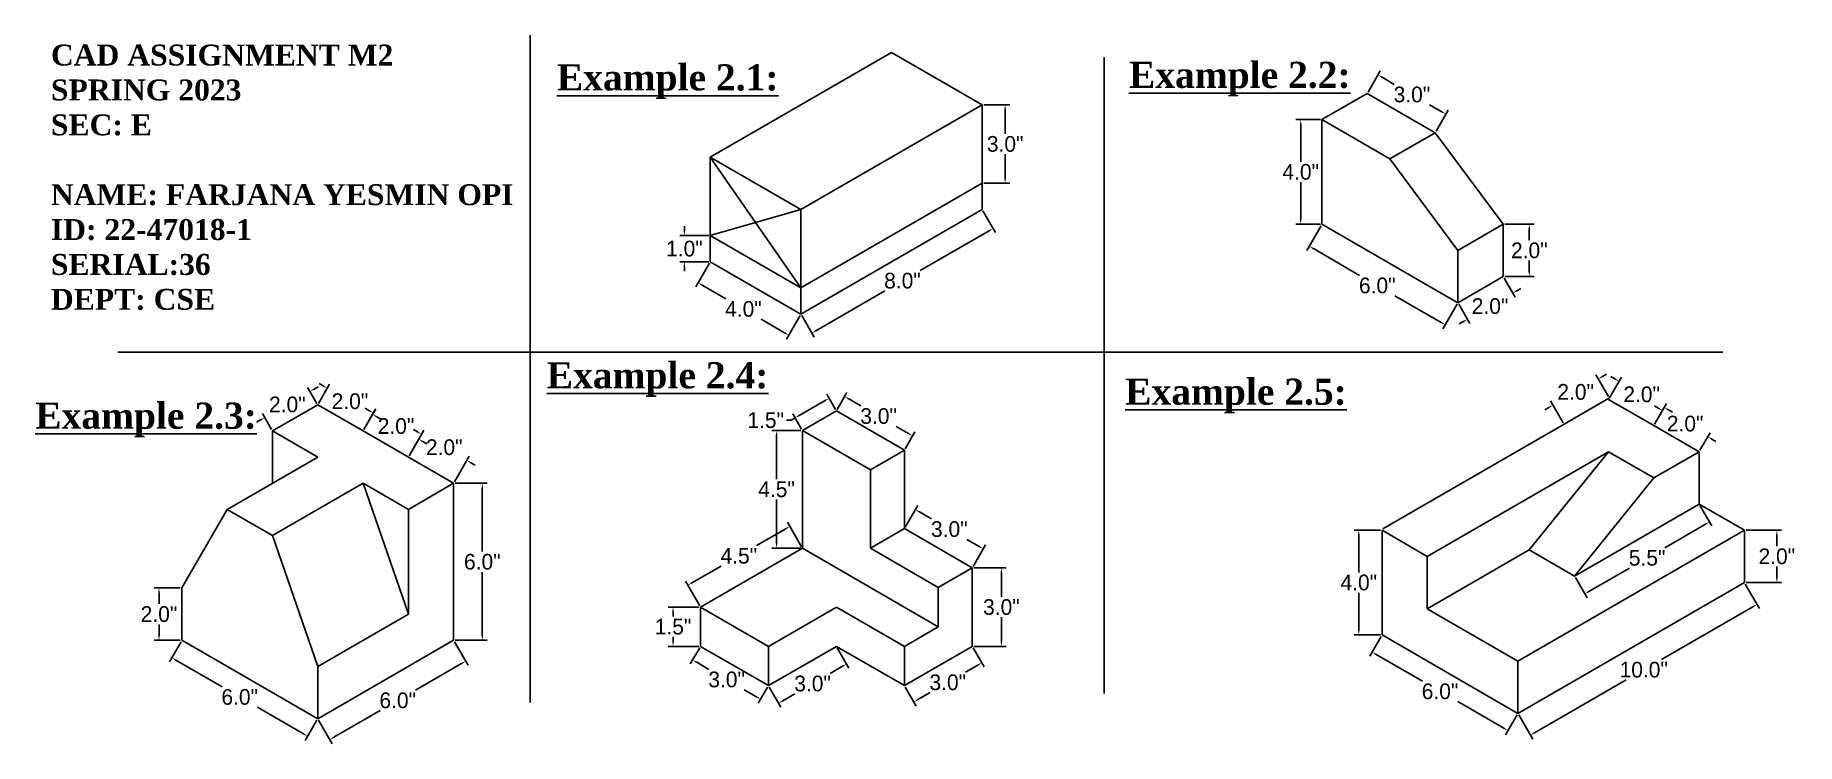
# Model space of a CAD drawing. Header units: inches. Extents: x 5.5 to 72.8, y 14.6 to 41.6.
import ezdxf

# ---------------------------------------------------------------- set-up
doc = ezdxf.new("R2010")
doc.units = ezdxf.units.IN
doc.header["$MEASUREMENT"] = 0
doc.dimstyles.get("Standard").update_dxf_attribs({"dimtxt": 0.6, "dimasz": 0.18, "dimexe": 0.18, "dimexo": 0.0625, "dimgap": 0.09, "dimtad": 0, "dimtih": 1, "dimtoh": 1, "dimdec": 1, "dimzin": 0, "dimdsep": 46, "dimlunit": 3, "dimtxsty": 'Standard', "dimcen": 0.09, "dimclrt": 5, "dimadec": 0, "dimazin": 0, "dimtfac": 1, "dimtdec": 1, "dimtofl": 0, "dimtmove": 0, "dimatfit": 3, "dimfxl": 1, "dimtolj": 1, "dimtzin": 0, "dimarcsym": 0})

# ---------------------------------------------------------------- blocks, each defined once
blk = doc.blocks.new('*D3')
at = {"color": 0, "lineweight": -2}
for p, q in [((56.935, 18.668), (56.496, 17.908)), ((56.741, 17.974), (58.508, 16.954)), ((61.626, 15.154), (59.859, 16.174)), ((62.131, 15.668), (61.692, 14.908))]:
    blk.add_line(p, q, dxfattribs=at)
at = {"color": 0}
for points in [[(56.756, 18), (56.726, 17.948), (56.586, 18.064)], [(61.641, 15.18), (61.611, 15.128), (61.782, 15.064)]]:
    blk.add_solid(points, dxfattribs=at)
at = {"layer": 'Defpoints', "color": 0}
for p in [(56.966, 18.723), (62.162, 15.723), (61.782, 15.064)]:
    blk.add_point(p, dxfattribs=at)
at = {"color": 5, "insert": (59.184, 16.564), "char_height": 0.6, "attachment_point": 5}
blk.add_mtext('\\A1;6.0"', dxfattribs=at)
blk = doc.blocks.new('*D4')
at = {"color": 0, "lineweight": -2}
for p, q in [((70.854, 20.668), (71.392, 19.736)), ((71.146, 19.802), (67.647, 17.782)), ((62.797, 14.982), (66.296, 17.002)), ((62.193, 15.668), (62.731, 14.736))]:
    blk.add_line(p, q, dxfattribs=at)
at = {"color": 0}
for points in [[(71.131, 19.828), (71.161, 19.776), (71.302, 19.892)], [(62.782, 15.008), (62.812, 14.956), (62.641, 14.892)]]:
    blk.add_solid(points, dxfattribs=at)
at = {"layer": 'Defpoints', "color": 0}
for p in [(70.822, 20.723), (62.162, 15.723), (62.641, 14.892)]:
    blk.add_point(p, dxfattribs=at)
at = {"color": 5, "insert": (66.972, 17.392), "char_height": 0.6, "attachment_point": 5}
blk.add_mtext('\\A1;10.0"', dxfattribs=at)
blk = doc.blocks.new('*D5')
at = {"color": 0, "lineweight": -2}
for p, q in [((70.885, 22.723), (72.241, 22.723)), ((72.061, 22.543), (72.061, 22.113)), ((72.061, 20.903), (72.061, 21.333)), ((70.885, 20.723), (72.241, 20.723))]:
    blk.add_line(p, q, dxfattribs=at)
at = {"color": 0}
for points in [[(72.031, 22.543), (72.091, 22.543), (72.061, 22.723)], [(72.031, 20.903), (72.091, 20.903), (72.061, 20.723)]]:
    blk.add_solid(points, dxfattribs=at)
at = {"layer": 'Defpoints', "color": 0}
for p in [(70.822, 22.723), (72.061, 22.723), (70.822, 20.723)]:
    blk.add_point(p, dxfattribs=at)
at = {"color": 5, "insert": (72.061, 21.723), "char_height": 0.6, "attachment_point": 5}
blk.add_mtext('\\A1;2.0"', dxfattribs=at)
blk = doc.blocks.new('*D6')
at = {"color": 0, "lineweight": -2}
for p, q in [((67.533, 27.386), (67.378, 27.476)), ((67.389, 26.777), (67.779, 27.452)), ((69.122, 25.777), (69.511, 26.452)), ((69.577, 26.206), (69.733, 26.116))]:
    blk.add_line(p, q, dxfattribs=at)
at = {"color": 0}
for points in [[(67.548, 27.412), (67.518, 27.36), (67.689, 27.296)], [(69.592, 26.232), (69.562, 26.18), (69.421, 26.296)]]:
    blk.add_solid(points, dxfattribs=at)
at = {"layer": 'Defpoints', "color": 0}
for p in [(67.358, 26.723), (69.421, 26.296), (69.09, 25.723)]:
    blk.add_point(p, dxfattribs=at)
at = {"color": 5, "insert": (68.555, 26.796), "char_height": 0.6, "attachment_point": 5}
blk.add_mtext('\\A1;2.0"', dxfattribs=at)
blk = doc.blocks.new('*D7')
at = {"color": 0, "lineweight": -2}
for p, q in [((65.657, 27.777), (66.116, 28.57)), ((65.87, 28.504), (65.714, 28.594)), ((67.389, 26.777), (67.848, 27.57)), ((67.914, 27.324), (68.069, 27.234))]:
    blk.add_line(p, q, dxfattribs=at)
at = {"color": 0}
for points in [[(65.885, 28.53), (65.855, 28.478), (66.026, 28.414)], [(67.929, 27.35), (67.899, 27.298), (67.758, 27.414)]]:
    blk.add_solid(points, dxfattribs=at)
at = {"layer": 'Defpoints', "color": 0}
for p in [(65.626, 27.723), (67.758, 27.414), (67.358, 26.723)]:
    blk.add_point(p, dxfattribs=at)
at = {"color": 5, "insert": (66.892, 27.914), "char_height": 0.6, "attachment_point": 5}
blk.add_mtext('\\A1;2.0"', dxfattribs=at)
blk = doc.blocks.new('*D8')
at = {"color": 0, "lineweight": -2}
for p, q in [((65.626, 27.831), (65.145, 28.663)), ((65.391, 28.597), (65.547, 28.687)), ((63.894, 26.831), (63.413, 27.663)), ((63.348, 27.417), (63.192, 27.327))]:
    blk.add_line(p, q, dxfattribs=at)
at = {"color": 0}
for points in [[(65.376, 28.623), (65.406, 28.571), (65.235, 28.507)], [(63.333, 27.443), (63.363, 27.391), (63.503, 27.507)]]:
    blk.add_solid(points, dxfattribs=at)
at = {"layer": 'Defpoints', "color": 0}
for p in [(65.235, 28.507), (65.657, 27.777), (63.925, 26.777)]:
    blk.add_point(p, dxfattribs=at)
at = {"color": 5, "insert": (64.369, 28.007), "char_height": 0.6, "attachment_point": 5}
blk.add_mtext('\\A1;2.0"', dxfattribs=at)
blk = doc.blocks.new('*D9')
at = {"color": 0, "lineweight": -2}
for p, q in [((69.122, 23.668), (69.573, 22.886)), ((69.327, 22.952), (67.777, 22.057)), ((64.358, 20.918), (64.81, 20.136)), ((64.876, 20.382), (66.426, 21.277))]:
    blk.add_line(p, q, dxfattribs=at)
at = {"color": 0}
for points in [[(69.312, 22.978), (69.342, 22.926), (69.483, 23.042)], [(64.861, 20.408), (64.891, 20.356), (64.72, 20.292)]]:
    blk.add_solid(points, dxfattribs=at)
at = {"layer": 'Defpoints', "color": 0}
for p in [(69.09, 23.723), (69.483, 23.042), (64.327, 20.973)]:
    blk.add_point(p, dxfattribs=at)
at = {"color": 5, "insert": (67.102, 21.667), "char_height": 0.6, "attachment_point": 5}
blk.add_mtext('\\A1;5.5"', dxfattribs=at)
blk = doc.blocks.new('*D10')
at = {"color": 0, "lineweight": -2}
for p, q in [((56.903, 22.723), (55.898, 22.723)), ((56.078, 22.543), (56.078, 21.113)), ((56.078, 18.903), (56.078, 20.333)), ((56.903, 18.723), (55.898, 18.723))]:
    blk.add_line(p, q, dxfattribs=at)
at = {"color": 0}
for points in [[(56.048, 22.543), (56.108, 22.543), (56.078, 22.723)], [(56.048, 18.903), (56.108, 18.903), (56.078, 18.723)]]:
    blk.add_solid(points, dxfattribs=at)
at = {"layer": 'Defpoints', "color": 0}
for p in [(56.078, 22.723), (56.966, 22.723), (56.966, 18.723)]:
    blk.add_point(p, dxfattribs=at)
at = {"color": 5, "insert": (56.078, 20.723), "char_height": 0.6, "attachment_point": 5}
blk.add_mtext('\\A1;4.0"', dxfattribs=at)
blk = doc.blocks.new('*D11')
at = {"color": 0, "lineweight": -2}
for p, q in [((36.136, 27.34), (36.51, 27.988)), ((36.576, 27.743), (37.044, 27.473)), ((38.863, 26.423), (38.395, 26.693)), ((38.734, 25.84), (39.108, 26.488))]:
    blk.add_line(p, q, dxfattribs=at)
at = {"color": 0}
for points in [[(36.591, 27.769), (36.561, 27.717), (36.42, 27.833)], [(38.878, 26.449), (38.848, 26.397), (39.018, 26.333)]]:
    blk.add_solid(points, dxfattribs=at)
at = {"layer": 'Defpoints', "color": 0}
for p in [(36.105, 27.286), (39.018, 26.333), (38.703, 25.786)]:
    blk.add_point(p, dxfattribs=at)
at = {"color": 5, "insert": (37.719, 27.083), "char_height": 0.6, "attachment_point": 5}
blk.add_mtext('\\A1;3.0"', dxfattribs=at)
blk = doc.blocks.new('*D12')
at = {"color": 0, "lineweight": -2}
for p, q in [((35.671, 27.678), (34.683, 27.108)), ((36.074, 27.34), (35.737, 27.924)), ((34.528, 27.018), (34.372, 26.928)), ((34.775, 26.59), (34.438, 27.174)), ((34.372, 26.928), (34.192, 26.928))]:
    blk.add_line(p, q, dxfattribs=at)
at = {"color": 0}
for points in [[(35.656, 27.704), (35.686, 27.652), (35.827, 27.768)], [(34.668, 27.134), (34.698, 27.082), (34.528, 27.018)]]:
    blk.add_solid(points, dxfattribs=at)
at = {"layer": 'Defpoints', "color": 0}
for p in [(34.528, 27.018), (36.105, 27.286), (34.806, 26.536)]:
    blk.add_point(p, dxfattribs=at)
at = {"color": 5, "insert": (33.402, 26.928), "char_height": 0.6, "attachment_point": 5}
blk.add_mtext('\\A1;1.5"', dxfattribs=at)
blk = doc.blocks.new('*D13')
at = {"color": 0, "lineweight": -2}
for p, q in [((34.743, 26.536), (33.638, 26.536)), ((33.818, 26.356), (33.818, 24.676)), ((33.818, 22.216), (33.818, 23.896)), ((34.743, 22.036), (33.638, 22.036))]:
    blk.add_line(p, q, dxfattribs=at)
at = {"color": 0}
for points in [[(33.788, 26.356), (33.848, 26.356), (33.818, 26.536)], [(33.788, 22.216), (33.848, 22.216), (33.818, 22.036)]]:
    blk.add_solid(points, dxfattribs=at)
at = {"layer": 'Defpoints', "color": 0}
for p in [(33.818, 26.536), (34.806, 26.536), (34.806, 22.036)]:
    blk.add_point(p, dxfattribs=at)
at = {"color": 5, "insert": (33.818, 24.286), "char_height": 0.6, "attachment_point": 5}
blk.add_mtext('\\A1;4.5"', dxfattribs=at)
blk = doc.blocks.new('*D14')
at = {"color": 0, "lineweight": -2}
for p, q in [((34.775, 22.09), (34.234, 23.027)), ((34.168, 22.781), (33.051, 22.136)), ((30.583, 20.711), (31.7, 21.356)), ((30.878, 19.84), (30.337, 20.777))]:
    blk.add_line(p, q, dxfattribs=at)
at = {"color": 0}
for points in [[(34.153, 22.807), (34.183, 22.755), (34.324, 22.871)], [(30.568, 20.737), (30.598, 20.685), (30.427, 20.621)]]:
    blk.add_solid(points, dxfattribs=at)
at = {"layer": 'Defpoints', "color": 0}
for p in [(34.324, 22.871), (34.806, 22.036), (30.909, 19.786)]:
    blk.add_point(p, dxfattribs=at)
at = {"color": 5, "insert": (32.376, 21.746), "char_height": 0.6, "attachment_point": 5}
blk.add_mtext('\\A1;4.5"', dxfattribs=at)
blk = doc.blocks.new('*D15')
at = {"color": 0, "lineweight": -2}
for p, q in [((30.846, 19.786), (29.679, 19.786)), ((29.859, 19.606), (29.859, 19.426)), ((30.846, 18.286), (29.679, 18.286)), ((29.859, 18.466), (29.859, 18.646))]:
    blk.add_line(p, q, dxfattribs=at)
at = {"color": 0}
for points in [[(29.829, 19.606), (29.889, 19.606), (29.859, 19.786)], [(29.829, 18.466), (29.889, 18.466), (29.859, 18.286)]]:
    blk.add_solid(points, dxfattribs=at)
at = {"layer": 'Defpoints', "color": 0}
for p in [(30.909, 19.786), (29.859, 18.286), (30.909, 18.286)]:
    blk.add_point(p, dxfattribs=at)
at = {"color": 5, "insert": (29.859, 19.036), "char_height": 0.6, "attachment_point": 5}
blk.add_mtext('\\A1;1.5"', dxfattribs=at)
blk = doc.blocks.new('*D16')
at = {"color": 0, "lineweight": -2}
for p, q in [((30.878, 18.232), (30.52, 17.613)), ((30.766, 17.678), (31.233, 17.408)), ((33.052, 16.358), (32.584, 16.628)), ((33.476, 16.732), (33.118, 16.113))]:
    blk.add_line(p, q, dxfattribs=at)
at = {"color": 0}
for points in [[(30.781, 17.704), (30.751, 17.652), (30.61, 17.768)], [(33.067, 16.384), (33.037, 16.332), (33.208, 16.268)]]:
    blk.add_solid(points, dxfattribs=at)
at = {"layer": 'Defpoints', "color": 0}
for p in [(30.909, 18.286), (33.208, 16.268), (33.507, 16.786)]:
    blk.add_point(p, dxfattribs=at)
at = {"color": 5, "insert": (31.909, 17.018), "char_height": 0.6, "attachment_point": 5}
blk.add_mtext('\\A1;3.0"', dxfattribs=at)
blk = doc.blocks.new('*D17')
at = {"color": 0, "lineweight": -2}
for p, q in [((36.136, 18.232), (36.584, 17.457)), ((36.338, 17.523), (35.87, 17.253)), ((33.538, 16.732), (33.986, 15.957)), ((34.052, 16.203), (34.519, 16.473))]:
    blk.add_line(p, q, dxfattribs=at)
at = {"color": 0}
for points in [[(36.323, 17.549), (36.353, 17.497), (36.494, 17.613)], [(34.037, 16.229), (34.067, 16.177), (33.896, 16.113)]]:
    blk.add_solid(points, dxfattribs=at)
at = {"layer": 'Defpoints', "color": 0}
for p in [(36.105, 18.286), (33.507, 16.786), (33.896, 16.113)]:
    blk.add_point(p, dxfattribs=at)
at = {"color": 5, "insert": (35.195, 16.863), "char_height": 0.6, "attachment_point": 5}
blk.add_mtext('\\A1;3.0"', dxfattribs=at)
blk = doc.blocks.new('*D18')
at = {"color": 0, "lineweight": -2}
for p, q in [((38.734, 22.84), (39.213, 23.669)), ((39.278, 23.423), (39.746, 23.153)), ((41.565, 22.103), (41.097, 22.373)), ((41.332, 21.34), (41.811, 22.169))]:
    blk.add_line(p, q, dxfattribs=at)
at = {"color": 0}
for points in [[(39.293, 23.449), (39.263, 23.397), (39.123, 23.513)], [(41.58, 22.129), (41.55, 22.077), (41.721, 22.013)]]:
    blk.add_solid(points, dxfattribs=at)
at = {"layer": 'Defpoints', "color": 0}
for p in [(38.703, 22.786), (41.721, 22.013), (41.301, 21.286)]:
    blk.add_point(p, dxfattribs=at)
at = {"color": 5, "insert": (40.422, 22.763), "char_height": 0.6, "attachment_point": 5}
blk.add_mtext('\\A1;3.0"', dxfattribs=at)
blk = doc.blocks.new('*D19')
at = {"color": 0, "lineweight": -2}
for p, q in [((41.364, 21.286), (42.593, 21.286)), ((42.413, 21.106), (42.413, 20.176)), ((42.413, 18.466), (42.413, 19.396)), ((41.364, 18.286), (42.593, 18.286))]:
    blk.add_line(p, q, dxfattribs=at)
at = {"color": 0}
for points in [[(42.383, 21.106), (42.443, 21.106), (42.413, 21.286)], [(42.383, 18.466), (42.443, 18.466), (42.413, 18.286)]]:
    blk.add_solid(points, dxfattribs=at)
at = {"layer": 'Defpoints', "color": 0}
for p in [(41.301, 21.286), (41.301, 18.286), (42.413, 18.286)]:
    blk.add_point(p, dxfattribs=at)
at = {"color": 5, "insert": (42.413, 19.786), "char_height": 0.6, "attachment_point": 5}
blk.add_mtext('\\A1;3.0"', dxfattribs=at)
blk = doc.blocks.new('*D20')
at = {"color": 0, "lineweight": -2}
for p, q in [((41.332, 18.232), (41.753, 17.504)), ((41.507, 17.57), (41.039, 17.3)), ((38.734, 16.732), (39.155, 16.004)), ((39.221, 16.25), (39.688, 16.52))]:
    blk.add_line(p, q, dxfattribs=at)
at = {"color": 0}
for points in [[(41.492, 17.596), (41.522, 17.544), (41.663, 17.66)], [(39.206, 16.276), (39.236, 16.224), (39.065, 16.16)]]:
    blk.add_solid(points, dxfattribs=at)
at = {"layer": 'Defpoints', "color": 0}
for p in [(41.301, 18.286), (41.663, 17.66), (38.703, 16.786)]:
    blk.add_point(p, dxfattribs=at)
at = {"color": 5, "insert": (40.364, 16.91), "char_height": 0.6, "attachment_point": 5}
blk.add_mtext('\\A1;3.0"', dxfattribs=at)
blk = doc.blocks.new('*D21')
at = {"color": 0, "lineweight": -2}
for p, q in [((16.307, 27.571), (16.731, 28.306)), ((16.485, 28.24), (16.329, 28.33)), ((18.039, 26.571), (18.463, 27.306)), ((18.529, 27.06), (18.685, 26.97))]:
    blk.add_line(p, q, dxfattribs=at)
at = {"color": 0}
for points in [[(16.5, 28.266), (16.47, 28.214), (16.641, 28.15)], [(18.544, 27.086), (18.514, 27.034), (18.373, 27.15)]]:
    blk.add_solid(points, dxfattribs=at)
at = {"layer": 'Defpoints', "color": 0}
for p in [(16.641, 28.15), (16.276, 27.517), (18.008, 26.517)]:
    blk.add_point(p, dxfattribs=at)
at = {"color": 5, "insert": (17.507, 27.65), "char_height": 0.6, "attachment_point": 5}
blk.add_mtext('\\A1;2.0"', dxfattribs=at)
blk = doc.blocks.new('*D22')
at = {"color": 0, "lineweight": -2}
for p, q in [((18.039, 26.571), (18.493, 27.358)), ((18.247, 27.292), (18.092, 27.382)), ((19.771, 25.571), (20.225, 26.358)), ((20.291, 26.112), (20.447, 26.022))]:
    blk.add_line(p, q, dxfattribs=at)
at = {"color": 0}
for points in [[(18.262, 27.318), (18.232, 27.266), (18.403, 27.202)], [(20.306, 26.138), (20.276, 26.086), (20.135, 26.202)]]:
    blk.add_solid(points, dxfattribs=at)
at = {"layer": 'Defpoints', "color": 0}
for p in [(18.403, 27.202), (18.008, 26.517), (19.74, 25.517)]:
    blk.add_point(p, dxfattribs=at)
at = {"color": 5, "insert": (19.269, 26.702), "char_height": 0.6, "attachment_point": 5}
blk.add_mtext('\\A1;2.0"', dxfattribs=at)
blk = doc.blocks.new('*D23')
at = {"color": 0, "lineweight": -2}
for p, q in [((19.771, 25.571), (20.335, 26.549)), ((20.09, 26.483), (19.934, 26.573)), ((21.503, 24.571), (22.068, 25.549)), ((22.133, 25.303), (22.289, 25.213))]:
    blk.add_line(p, q, dxfattribs=at)
at = {"color": 0}
for points in [[(20.105, 26.509), (20.075, 26.457), (20.245, 26.393)], [(22.148, 25.329), (22.118, 25.277), (21.978, 25.393)]]:
    blk.add_solid(points, dxfattribs=at)
at = {"layer": 'Defpoints', "color": 0}
for p in [(20.245, 26.393), (19.74, 25.517), (21.472, 24.517)]:
    blk.add_point(p, dxfattribs=at)
at = {"color": 5, "insert": (21.112, 25.893), "char_height": 0.6, "attachment_point": 5}
blk.add_mtext('\\A1;2.0"', dxfattribs=at)
blk = doc.blocks.new('*D24')
at = {"color": 0, "lineweight": -2}
for p, q in [((21.534, 24.517), (22.748, 24.517)), ((22.568, 24.337), (22.568, 21.907)), ((22.568, 18.697), (22.568, 21.127)), ((21.534, 18.517), (22.748, 18.517))]:
    blk.add_line(p, q, dxfattribs=at)
at = {"color": 0}
for points in [[(22.538, 24.337), (22.598, 24.337), (22.568, 24.517)], [(22.538, 18.697), (22.598, 18.697), (22.568, 18.517)]]:
    blk.add_solid(points, dxfattribs=at)
at = {"layer": 'Defpoints', "color": 0}
for p in [(21.472, 24.517), (21.472, 18.517), (22.568, 18.517)]:
    blk.add_point(p, dxfattribs=at)
at = {"color": 5, "insert": (22.568, 21.517), "char_height": 0.6, "attachment_point": 5}
blk.add_mtext('\\A1;6.0"', dxfattribs=at)
blk = doc.blocks.new('*D25')
at = {"color": 0, "lineweight": -2}
for p, q in [((16.244, 27.571), (15.89, 28.184)), ((16.136, 28.118), (16.292, 28.208)), ((14.512, 26.571), (14.158, 27.184)), ((14.092, 26.938), (13.936, 26.848))]:
    blk.add_line(p, q, dxfattribs=at)
at = {"color": 0}
for points in [[(16.121, 28.144), (16.151, 28.092), (15.98, 28.028)], [(14.077, 26.964), (14.107, 26.912), (14.248, 27.028)]]:
    blk.add_solid(points, dxfattribs=at)
at = {"layer": 'Defpoints', "color": 0}
for p in [(14.248, 27.028), (16.276, 27.517), (14.544, 26.517)]:
    blk.add_point(p, dxfattribs=at)
at = {"color": 5, "insert": (15.114, 27.528), "char_height": 0.6, "attachment_point": 5}
blk.add_mtext('\\A1;2.0"', dxfattribs=at)
blk = doc.blocks.new('*D26')
at = {"color": 0, "lineweight": -2}
for p, q in [((11.017, 20.517), (10.027, 20.517)), ((10.207, 20.337), (10.207, 19.907)), ((10.207, 18.697), (10.207, 19.127)), ((11.017, 18.517), (10.027, 18.517))]:
    blk.add_line(p, q, dxfattribs=at)
at = {"color": 0}
for points in [[(10.177, 20.337), (10.237, 20.337), (10.207, 20.517)], [(10.177, 18.697), (10.237, 18.697), (10.207, 18.517)]]:
    blk.add_solid(points, dxfattribs=at)
at = {"layer": 'Defpoints', "color": 0}
for p in [(10.207, 20.517), (11.079, 20.517), (11.079, 18.517)]:
    blk.add_point(p, dxfattribs=at)
at = {"color": 5, "insert": (10.207, 19.517), "char_height": 0.6, "attachment_point": 5}
blk.add_mtext('\\A1;2.0"', dxfattribs=at)
blk = doc.blocks.new('*D27')
at = {"color": 0, "lineweight": -2}
for p, q in [((11.048, 18.463), (10.604, 17.694)), ((10.85, 17.76), (12.617, 16.74)), ((15.735, 14.94), (13.968, 15.96)), ((16.244, 15.463), (15.801, 14.694))]:
    blk.add_line(p, q, dxfattribs=at)
at = {"color": 0}
for points in [[(10.865, 17.786), (10.835, 17.734), (10.694, 17.85)], [(15.75, 14.966), (15.72, 14.914), (15.891, 14.85)]]:
    blk.add_solid(points, dxfattribs=at)
at = {"layer": 'Defpoints', "color": 0}
for p in [(11.079, 18.517), (10.694, 17.85), (16.276, 15.517)]:
    blk.add_point(p, dxfattribs=at)
at = {"color": 5, "insert": (13.293, 16.35), "char_height": 0.6, "attachment_point": 5}
blk.add_mtext('\\A1;6.0"', dxfattribs=at)
blk = doc.blocks.new('*D28')
at = {"color": 0, "lineweight": -2}
for p, q in [((21.503, 18.463), (22.022, 17.564)), ((21.776, 17.63), (20.009, 16.61)), ((16.891, 14.81), (18.658, 15.83)), ((16.307, 15.463), (16.826, 14.564))]:
    blk.add_line(p, q, dxfattribs=at)
at = {"color": 0}
for points in [[(21.761, 17.656), (21.791, 17.604), (21.932, 17.72)], [(16.876, 14.836), (16.906, 14.784), (16.736, 14.72)]]:
    blk.add_solid(points, dxfattribs=at)
at = {"layer": 'Defpoints', "color": 0}
for p in [(21.472, 18.517), (16.276, 15.517), (16.736, 14.72)]:
    blk.add_point(p, dxfattribs=at)
at = {"color": 5, "insert": (19.334, 16.22), "char_height": 0.6, "attachment_point": 5}
blk.add_mtext('\\A1;6.0"', dxfattribs=at)
blk = doc.blocks.new('*D29')
at = {"color": 0, "lineweight": -2}
for p, q in [((54.64, 34.361), (54.096, 33.418)), ((54.342, 33.484), (56.108, 32.464)), ((59.226, 30.664), (57.459, 31.684)), ((59.836, 31.361), (59.292, 30.418))]:
    blk.add_line(p, q, dxfattribs=at)
at = {"color": 0}
for points in [[(54.357, 33.51), (54.327, 33.458), (54.186, 33.574)], [(59.241, 30.69), (59.211, 30.638), (59.382, 30.574)]]:
    blk.add_solid(points, dxfattribs=at)
at = {"layer": 'Defpoints', "color": 0}
for p in [(54.671, 34.415), (59.867, 31.415), (59.382, 30.574)]:
    blk.add_point(p, dxfattribs=at)
at = {"color": 5, "insert": (56.784, 32.074), "char_height": 0.6, "attachment_point": 5}
blk.add_mtext('\\A1;6.0"', dxfattribs=at)
blk = doc.blocks.new('*D30')
at = {"color": 0, "lineweight": -2}
for p, q in [((54.609, 38.415), (53.677, 38.415)), ((53.857, 38.235), (53.857, 36.805)), ((53.857, 34.595), (53.857, 36.025)), ((54.609, 34.415), (53.677, 34.415))]:
    blk.add_line(p, q, dxfattribs=at)
at = {"color": 0}
for points in [[(53.827, 38.235), (53.887, 38.235), (53.857, 38.415)], [(53.827, 34.595), (53.887, 34.595), (53.857, 34.415)]]:
    blk.add_solid(points, dxfattribs=at)
at = {"layer": 'Defpoints', "color": 0}
for p in [(54.671, 38.415), (53.857, 34.415), (54.671, 34.415)]:
    blk.add_point(p, dxfattribs=at)
at = {"color": 5, "insert": (53.857, 36.415), "char_height": 0.6, "attachment_point": 5}
blk.add_mtext('\\A1;4.0"', dxfattribs=at)
blk = doc.blocks.new('*D31')
at = {"color": 0, "lineweight": -2}
for p, q in [((56.435, 39.47), (56.901, 40.278)), ((56.967, 40.032), (57.435, 39.762)), ((59.253, 38.712), (58.786, 38.982)), ((59.033, 37.97), (59.499, 38.778))]:
    blk.add_line(p, q, dxfattribs=at)
at = {"color": 0}
for points in [[(56.982, 40.058), (56.952, 40.006), (56.811, 40.122)], [(59.268, 38.738), (59.238, 38.686), (59.409, 38.622)]]:
    blk.add_solid(points, dxfattribs=at)
at = {"layer": 'Defpoints', "color": 0}
for p in [(56.811, 40.122), (56.403, 39.415), (59.001, 37.915)]:
    blk.add_point(p, dxfattribs=at)
at = {"color": 5, "insert": (58.11, 39.372), "char_height": 0.6, "attachment_point": 5}
blk.add_mtext('\\A1;3.0"', dxfattribs=at)
blk = doc.blocks.new('*D32')
at = {"color": 0, "lineweight": -2}
for p, q in [((61.662, 34.415), (62.777, 34.415)), ((62.597, 34.235), (62.597, 33.805)), ((62.597, 32.595), (62.597, 33.025)), ((61.662, 32.415), (62.777, 32.415))]:
    blk.add_line(p, q, dxfattribs=at)
at = {"color": 0}
for points in [[(62.567, 34.235), (62.627, 34.235), (62.597, 34.415)], [(62.567, 32.595), (62.627, 32.595), (62.597, 32.415)]]:
    blk.add_solid(points, dxfattribs=at)
at = {"layer": 'Defpoints', "color": 0}
for p in [(61.6, 34.415), (62.597, 34.415), (61.6, 32.415)]:
    blk.add_point(p, dxfattribs=at)
at = {"color": 5, "insert": (62.597, 33.415), "char_height": 0.6, "attachment_point": 5}
blk.add_mtext('\\A1;2.0"', dxfattribs=at)
blk = doc.blocks.new('*D33')
at = {"color": 0, "lineweight": -2}
for p, q in [((61.631, 32.361), (62.053, 31.629)), ((62.119, 31.875), (62.275, 31.965)), ((59.899, 31.361), (60.321, 30.629)), ((60.075, 30.695), (59.919, 30.605))]:
    blk.add_line(p, q, dxfattribs=at)
at = {"color": 0}
for points in [[(62.104, 31.901), (62.134, 31.849), (61.963, 31.785)], [(60.06, 30.721), (60.09, 30.669), (60.231, 30.785)]]:
    blk.add_solid(points, dxfattribs=at)
at = {"layer": 'Defpoints', "color": 0}
for p in [(61.6, 32.415), (59.867, 31.415), (60.231, 30.785)]:
    blk.add_point(p, dxfattribs=at)
at = {"color": 5, "insert": (61.097, 31.285), "char_height": 0.6, "attachment_point": 5}
blk.add_mtext('\\A1;2.0"', dxfattribs=at)
blk = doc.blocks.new('*D34')
at = {"color": 0, "lineweight": -2}
for p, q in [((41.739, 38.983), (42.738, 38.983)), ((42.558, 38.803), (42.558, 37.873)), ((42.558, 36.163), (42.558, 37.093)), ((41.739, 35.983), (42.738, 35.983))]:
    blk.add_line(p, q, dxfattribs=at)
at = {"color": 0}
for points in [[(42.528, 38.803), (42.588, 38.803), (42.558, 38.983)], [(42.528, 36.163), (42.588, 36.163), (42.558, 35.983)]]:
    blk.add_solid(points, dxfattribs=at)
at = {"layer": 'Defpoints', "color": 0}
for p in [(41.677, 38.983), (42.558, 38.983), (41.677, 35.983)]:
    blk.add_point(p, dxfattribs=at)
at = {"color": 5, "insert": (42.558, 37.483), "char_height": 0.6, "attachment_point": 5}
blk.add_mtext('\\A1;3.0"', dxfattribs=at)
blk = doc.blocks.new('*D35')
at = {"color": 0, "lineweight": -2}
for p, q in [((41.708, 34.929), (42.186, 34.102)), ((41.94, 34.168), (39.307, 32.648)), ((35.323, 30.348), (37.956, 31.868)), ((34.78, 30.929), (35.257, 30.102))]:
    blk.add_line(p, q, dxfattribs=at)
at = {"color": 0}
for points in [[(41.925, 34.194), (41.955, 34.142), (42.096, 34.258)], [(35.308, 30.374), (35.338, 30.322), (35.167, 30.258)]]:
    blk.add_solid(points, dxfattribs=at)
at = {"layer": 'Defpoints', "color": 0}
for p in [(41.677, 34.983), (34.749, 30.983), (35.167, 30.258)]:
    blk.add_point(p, dxfattribs=at)
at = {"color": 5, "insert": (38.631, 32.258), "char_height": 0.6, "attachment_point": 5}
blk.add_mtext('\\A1;8.0"', dxfattribs=at)
blk = doc.blocks.new('*D36')
at = {"color": 0, "lineweight": -2}
for p, q in [((31.253, 32.929), (30.729, 32.021)), ((30.975, 32.087), (31.875, 31.567)), ((34.127, 30.267), (33.226, 30.787)), ((34.717, 30.929), (34.193, 30.021))]:
    blk.add_line(p, q, dxfattribs=at)
at = {"color": 0}
for points in [[(30.99, 32.113), (30.96, 32.061), (30.819, 32.177)], [(34.142, 30.293), (34.112, 30.241), (34.283, 30.177)]]:
    blk.add_solid(points, dxfattribs=at)
at = {"layer": 'Defpoints', "color": 0}
for p in [(31.284, 32.983), (34.749, 30.983), (34.283, 30.177)]:
    blk.add_point(p, dxfattribs=at)
at = {"color": 5, "insert": (32.551, 31.177), "char_height": 0.6, "attachment_point": 5}
blk.add_mtext('\\A1;4.0"', dxfattribs=at)
blk = doc.blocks.new('*D37')
at = {"color": 0, "lineweight": -2}
for p, q in [((31.222, 33.983), (30.114, 33.983)), ((30.294, 34.163), (30.294, 34.343)), ((31.222, 32.983), (30.114, 32.983)), ((30.294, 32.803), (30.294, 32.623))]:
    blk.add_line(p, q, dxfattribs=at)
at = {"color": 0}
for points in [[(30.264, 34.163), (30.324, 34.163), (30.294, 33.983)], [(30.264, 32.803), (30.324, 32.803), (30.294, 32.983)]]:
    blk.add_solid(points, dxfattribs=at)
at = {"layer": 'Defpoints', "color": 0}
for p in [(30.294, 33.983), (31.284, 33.983), (31.284, 32.983)]:
    blk.add_point(p, dxfattribs=at)
at = {"color": 5, "insert": (30.294, 33.483), "char_height": 0.6, "attachment_point": 5}
blk.add_mtext('\\A1;1.0"', dxfattribs=at)

msp = doc.modelspace()

# ---------------------------------------------------------------- linework, layer by layer
for p, q in [((24.401, 29.534), (24.401, 41.639)), ((31.284, 36.983), (38.213, 40.983)), ((38.213, 40.983), (41.677, 38.983)), ((46.348, 40.801), (46.348, 16.484)), ((56.403, 39.415), (54.671, 38.415)), ((59.001, 37.915), (56.403, 39.415)), ((41.677, 38.983), (34.749, 34.983)), ((41.677, 35.983), (41.677, 38.983)), ((54.671, 34.415), (54.671, 38.415)), ((54.671, 38.415), (57.269, 36.915)), ((57.269, 36.915), (59.001, 37.915)), ((59.001, 37.915), (61.6, 34.415)), ((31.284, 33.983), (31.284, 36.983)), ((31.284, 36.983), (34.749, 34.983)), ((31.284, 36.983), (34.749, 31.983)), ((57.269, 36.915), (59.867, 33.415)), ((34.749, 31.983), (41.677, 35.983)), ((41.677, 34.983), (41.677, 35.983)), ((31.284, 33.983), (34.749, 34.983)), ((34.749, 30.983), (41.677, 34.983)), ((34.749, 34.983), (34.749, 31.983)), ((59.867, 31.415), (54.671, 34.415)), ((59.867, 33.415), (61.6, 34.415)), ((61.6, 34.415), (59.867, 33.415)), ((61.6, 34.415), (59.867, 33.415)), ((61.6, 32.415), (61.6, 34.415)), ((34.749, 31.983), (31.284, 33.983)), ((31.284, 32.983), (31.284, 33.983)), ((59.867, 31.415), (59.867, 33.415)), ((34.749, 30.983), (31.284, 32.983)), ((59.867, 31.415), (61.6, 32.415)), ((34.749, 30.983), (34.749, 31.983)), ((8.638, 29.534), (69.993, 29.534)), ((24.401, 29.534), (24.401, 16.136)), ((39.315, 29.534), (25.011, 29.534)), ((65.657, 27.777), (63.925, 26.777)), ((65.626, 27.723), (67.358, 26.723)), ((14.544, 26.517), (16.276, 27.517)), ((16.276, 27.517), (18.008, 26.517)), ((36.105, 27.286), (34.806, 26.536)), ((38.703, 25.786), (36.105, 27.286)), ((14.544, 26.517), (16.276, 25.517)), ((14.544, 26.517), (14.544, 24.517)), ((19.74, 25.517), (18.008, 26.517)), ((34.806, 26.536), (37.404, 25.036)), ((34.806, 26.536), (34.806, 22.036)), ((63.925, 26.777), (56.997, 22.777)), ((67.358, 26.723), (69.09, 25.723)), ((37.404, 25.036), (38.703, 25.786)), ((38.703, 25.786), (38.703, 22.786)), ((65.626, 25.723), (58.698, 21.723)), ((65.626, 25.723), (62.595, 21.973)), ((67.358, 24.723), (65.626, 25.723)), ((69.09, 25.723), (67.358, 24.723)), ((69.09, 25.723), (69.09, 23.723)), ((16.276, 25.517), (12.812, 23.517)), ((21.472, 24.517), (19.74, 25.517)), ((37.404, 22.036), (37.404, 25.036)), ((14.544, 22.517), (18.008, 24.517)), ((18.008, 24.517), (19.74, 23.517)), ((18.008, 24.517), (19.74, 19.517)), ((19.74, 23.517), (21.472, 24.517)), ((21.472, 18.517), (21.472, 24.517)), ((67.358, 24.723), (64.327, 20.973)), ((64.327, 20.973), (69.09, 23.723)), ((69.09, 23.723), (70.822, 22.723)), ((11.079, 20.517), (12.812, 23.517)), ((12.812, 23.517), (14.544, 22.517)), ((19.74, 19.517), (19.74, 23.517)), ((14.544, 22.517), (16.276, 17.517)), ((37.404, 22.036), (38.703, 22.786)), ((38.703, 22.786), (41.301, 21.286)), ((56.966, 18.723), (56.966, 22.723)), ((56.966, 22.723), (58.698, 21.723)), ((70.822, 22.723), (62.162, 17.723)), ((70.822, 20.723), (70.822, 22.723)), ((30.909, 19.786), (34.806, 22.036)), ((34.806, 22.036), (40.002, 19.036)), ((40.002, 20.536), (37.404, 22.036)), ((58.698, 19.723), (62.595, 21.973)), ((58.698, 21.723), (58.698, 19.723)), ((62.595, 21.973), (64.327, 20.973)), ((41.301, 21.286), (40.002, 20.536)), ((41.301, 18.286), (41.301, 21.286)), ((11.079, 18.517), (11.079, 20.517)), ((40.002, 20.536), (40.002, 19.036)), ((62.162, 15.723), (70.822, 20.723)), ((33.507, 18.286), (30.909, 19.786)), ((30.909, 18.286), (30.909, 19.786)), ((36.105, 19.786), (33.507, 18.286)), ((38.703, 18.286), (36.105, 19.786)), ((58.698, 19.723), (62.162, 17.723)), ((16.276, 17.517), (19.74, 19.517)), ((40.002, 19.036), (38.703, 18.286)), ((16.276, 15.517), (11.079, 18.517)), ((16.276, 15.517), (21.472, 18.517)), ((33.507, 16.786), (30.909, 18.286)), ((33.507, 16.786), (33.507, 18.286)), ((33.507, 16.786), (36.105, 18.286)), ((36.105, 18.286), (38.703, 16.786)), ((38.703, 16.786), (38.703, 18.286)), ((38.703, 16.786), (41.301, 18.286)), ((62.162, 15.723), (56.966, 18.723)), ((16.276, 15.517), (16.276, 17.517)), ((62.162, 17.723), (62.162, 15.723)), ((62.162, 15.723), (62.162, 17.723))]:
    msp.add_line(p, q)

# ---------------------------------------------------------------- texts
at = {"attachment_point": 1}
for s, insert, char_height in [('{\\fTimes New Roman|b1|i0|c0|p18;\\C240;CAD ASSIGNMENT M2\\PSPRING 2023\\PSEC: E\\P\\PNAME: FARJANA YESMIN OPI\\PID: 22-47018-1\\PSERIAL:36\\PDEPT: CSE}', (6.074, 41.282), 0.8), ('{\\fTimes New Roman|b1|i0|c0|p18;\\LExample 2.1:}', (25.417, 40.53), 1), ('{\\fTimes New Roman|b1|i0|c0|p18;\\LExample 2.2:}', (47.29, 40.626), 1), ('{\\fTimes New Roman|b1|i0|c0|p18;\\LExample 2.4:}', (25.03, 29.146), 1), ('{\\fTimes New Roman|b1|i0|c0|p18;\\LExample 2.5:}', (47.145, 28.519), 1), ('{\\fTimes New Roman|b1|i0|c0|p18;\\LExample 2.3:}', (5.475, 27.602), 1)]:
    msp.add_mtext(s, dxfattribs=dict(at, insert=insert, char_height=char_height))

# ---------------------------------------------------------------- dimensions: what is measured, and where the dimension line sits
for p1, p2, distance, picture, middle in [((59.001, 37.915), (56.403, 39.415), -0.815, '*D31', (58.11, 39.372)), ((41.677, 35.983), (41.677, 38.983), -0.881, '*D34', (42.558, 37.483)), ((54.671, 38.415), (54.671, 34.415), -0.814, '*D30', (53.857, 36.415)), ((41.677, 34.983), (34.749, 30.983), 0.837, '*D35', (38.631, 32.258)), ((54.671, 34.415), (59.867, 31.415), -0.971, '*D29', (56.784, 32.074)), ((61.6, 32.415), (61.6, 34.415), -0.997, '*D32', (62.597, 33.415)), ((31.284, 32.983), (31.284, 33.983), 0.991, '*D37', (30.294, 33.483)), ((31.284, 32.983), (34.749, 30.983), -0.932, '*D36', (32.551, 31.177)), ((61.6, 32.415), (59.867, 31.415), 0.728, '*D33', (61.097, 31.285)), ((18.008, 26.517), (16.276, 27.517), -0.731, '*D21', (17.507, 27.65)), ((63.925, 26.777), (65.657, 27.777), 0.844, '*D8', (64.369, 28.007)), ((65.626, 27.723), (67.358, 26.723), 0.799, '*D7', (66.892, 27.914)), ((16.276, 27.517), (14.544, 26.517), -0.591, '*D25', (15.114, 27.528)), ((36.105, 27.286), (34.806, 26.536), -0.557, '*D12', (33.402, 26.928)), ((36.105, 27.286), (38.703, 25.786), 0.631, '*D11', (37.719, 27.083)), ((19.74, 25.517), (18.008, 26.517), -0.791, '*D22', (19.269, 26.702)), ((67.358, 26.723), (69.09, 25.723), 0.662, '*D6', (68.555, 26.796)), ((21.472, 24.517), (19.74, 25.517), -1.012, '*D23', (21.112, 25.893)), ((34.806, 22.036), (34.806, 26.536), 0.988, '*D13', (33.818, 24.286)), ((21.472, 24.517), (21.472, 18.517), 1.096, '*D24', (22.568, 21.517)), ((38.703, 22.786), (41.301, 21.286), 0.839, '*D18', (40.422, 22.763)), ((64.327, 20.973), (69.09, 23.723), -0.786, '*D9', (67.102, 21.667)), ((30.909, 19.786), (34.806, 22.036), 0.963, '*D14', (32.376, 21.746)), ((56.966, 18.723), (56.966, 22.723), 0.888, '*D10', (56.078, 20.723)), ((70.822, 20.723), (70.822, 22.723), -1.238, '*D5', (72.061, 21.723)), ((41.301, 21.286), (41.301, 18.286), 1.112, '*D19', (42.413, 19.786)), ((11.079, 18.517), (11.079, 20.517), 0.873, '*D26', (10.207, 19.517)), ((70.822, 20.723), (62.162, 15.723), 0.959, '*D4', (66.972, 17.392)), ((30.909, 19.786), (30.909, 18.286), -1.05, '*D15', (29.859, 19.036)), ((16.276, 15.517), (11.079, 18.517), 0.77, '*D27', (13.293, 16.35)), ((21.472, 18.517), (16.276, 15.517), 0.92, '*D28', (19.334, 16.22)), ((30.909, 18.286), (33.507, 16.786), -0.598, '*D16', (31.909, 17.018)), ((36.105, 18.286), (33.507, 16.786), 0.778, '*D17', (35.195, 16.863)), ((38.703, 16.786), (41.301, 18.286), -0.723, '*D20', (40.364, 16.91)), ((56.966, 18.723), (62.162, 15.723), -0.761, '*D3', (59.184, 16.564))]:
    dim = msp.add_aligned_dim(p1=p1, p2=p2, distance=distance, dimstyle='Standard')
    dim.commit()
    dim.dimension.update_dxf_attribs({"geometry": picture, "text_midpoint": middle})

doc.saveas('drawing.dxf')
